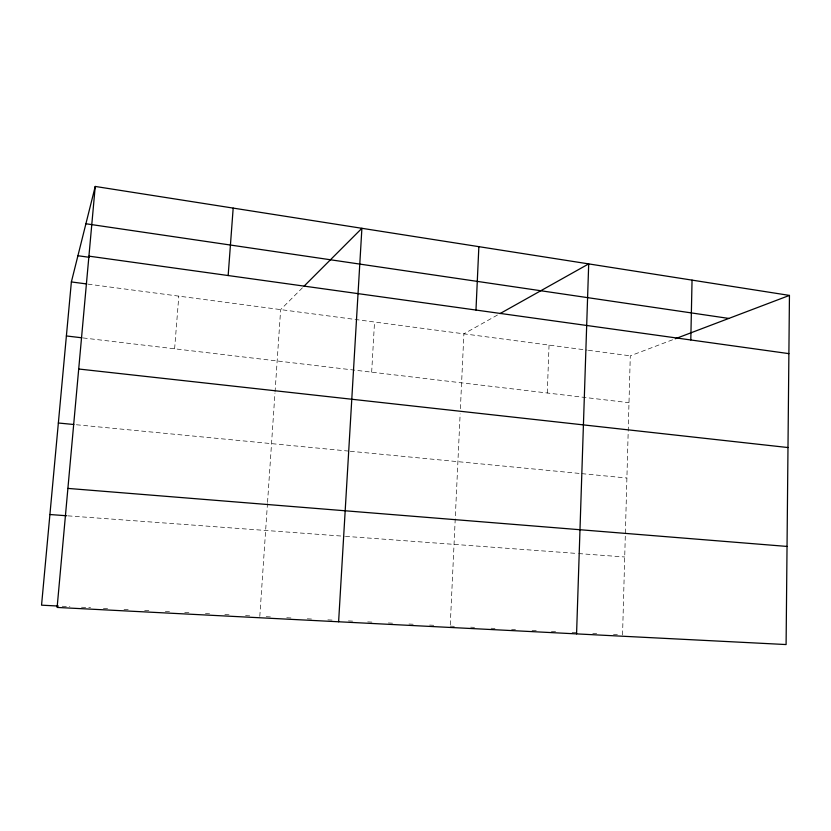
<?xml version="1.0" encoding="UTF-8"?>
<svg xmlns="http://www.w3.org/2000/svg" width="831" height="831" viewBox="0 0 831 831"><rect width="100%" height="100%" fill="white"/><g stroke="black" fill="none" stroke-linecap="round" stroke-linejoin="round"><path stroke-width="0.62" stroke-dasharray="4.16 3.12" d="M622.554 634.967L630.293 355.834L672.923 339.65M547.276 393.001L549.052 345.094M450.267 624.85L460.145 413.848M460.384 408.686L463.895 333.833L498.88 314.232M371.665 372.174L374.532 322.023M259.802 616.363L267.457 503.638M267.54 502.36L274.957 393.25M275.051 391.962L280.649 309.61L303.201 287.038M174.614 348.802L178.81 296.137M62.18 606.235L69.908 606.63M81.511 607.222L90.537 607.69M103.428 608.354L109.869 608.676M124.048 609.403L130.498 609.736M144.677 610.463L151.128 610.795M165.348 611.523L171.82 611.855M184.752 612.52L191.223 612.852M205.454 613.579L211.926 613.912M224.869 614.576L231.33 614.909M245.561 615.636L252.032 615.968M266.221 616.695L272.641 617.028M286.778 617.755L293.198 618.077M307.335 618.804L312.466 619.074M327.881 619.864L333.023 620.123M348.438 620.913L353.58 621.173M367.738 621.9L374.189 622.232M388.357 622.959L393.51 623.229M408.977 624.019L414.129 624.278M429.596 625.078L434.748 625.338M450.205 626.127L455.326 626.397M470.678 627.176L474.511 627.374M491.142 628.236L494.985 628.423M511.616 629.285L515.449 629.483M532.079 630.334L538.478 630.656M551.41 631.321L556.583 631.591M572.112 632.381L575.987 632.578M592.804 633.44L596.689 633.648M613.507 634.51L617.381 634.707M67.955 515.854L344.19 536.255M345.478 536.348L577.306 553.477M578.594 553.571L624.715 556.978M76.39 424.755L348.989 451.129M350.277 451.254L580.505 473.525M581.793 473.649L626.906 478.012M83.131 337.947L628.994 402.692M88.003 284.129L587.133 350.131M588.4 350.298L630.293 355.834"/><path stroke-width="1.25" d="M789.45 295.41L786.095 644.555L57.121 607.44L95.233 186.445L789.45 295.41L675.291 338.757M690.8 339.962L692.046 280.12M576.569 633.887L588.701 263.894L499.982 313.619M475.976 310.046L478.864 246.662M338.612 621.775L361.901 228.296L304.104 286.124M228.161 275.539L233.179 208.093M95.233 186.445L71.373 281.938L41.55 605.176L58.305 606.038M49.912 514.524L66.667 515.76M67.903 488.41L787.04 546.434M58.357 423.01L73.814 424.506M78.706 369.006L787.985 447.545M66.387 335.963L81.843 337.791M71.373 281.938L86.715 283.963M88.917 256.145L788.889 353.632M77.917 255.73L89.384 257.319M85.905 223.757L728.818 318.429"/></g></svg>
